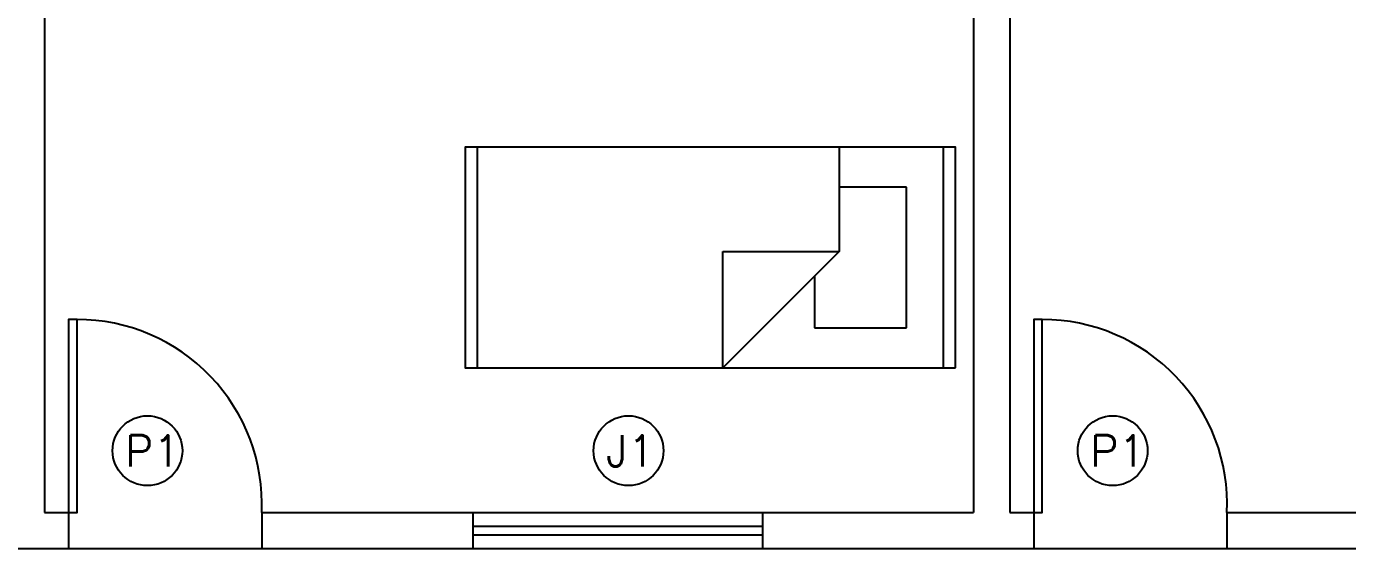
# Model space of a CAD drawing. Header units: millimetres. Extents: x 45003 to 46969, y 6653 to 6979.
# Drawn here: x 45076.44 to 45081.92, y 6715.96 to 6718.12 of the extents above; entities that cross this region are included whole.
import ezdxf

# ---------------------------------------------------------------- set-up
doc = ezdxf.new("R2010")
doc.units = ezdxf.units.MM
for name, color, linetype in [('ARQ-ALVENARIA', 4, 'Continuous'), ('ARQ-ESQ-01', 1, 'Continuous'), ('ARQ-ESQ-02', 2, 'Continuous'), ('ARQ-MÓVEIS', 170, 'Continuous'), ('ARQ-PENA-02', 2, 'Continuous'), ('ARQ-PENA-FINA-CINZA', 8, 'Continuous'), ('ARQ-TEXTO2', 2, 'Continuous')]:
    doc.layers.add(name, color=color, linetype=linetype)
doc.styles.add('ROMANS', font='romans.shx')

# ---------------------------------------------------------------- blocks, each defined once
blk = doc.blocks.new('mobiliariop156')
for p, q in [((-1.9812, -0.4572), (-1.9812, 0.4572)), ((-0.4826, 0.4572), (-0.4826, 0.0254)), ((-0.0508, 0.4572), (-0.0508, -0.4572)), ((-0.2032, 0.2921), (-0.4826, 0.2921)), ((-0.2032, -0.2921), (-0.2032, 0.2921)), ((-0.9652, -0.4572), (-0.9652, 0.0254)), ((-0.4826, 0.0254), (-0.9652, -0.4572)), ((-0.9652, 0.0254), (-0.4826, 0.0254)), ((-0.5842, -0.0762), (-0.5842, -0.2921)), ((-0.5842, -0.2921), (-0.2032, -0.2921))]:
    blk.add_line(p, q)
blk.add_lwpolyline([(0, -0.4572), (0, 0.4572), (-2.032, 0.4572), (-2.032, -0.4572)], close=True)

msp = doc.modelspace()

# ---------------------------------------------------------------- linework, layer by layer
at = {"layer": 'ARQ-ALVENARIA'}
for p, q in [((45076.5165, 6721.4595), (45076.5165, 6716.1095)), ((45080.5165, 6721.4595), (45080.5165, 6716.1095)), ((45080.3665, 6719.8095), (45080.3665, 6716.1095)), ((45076.5165, 6716.1095), (45076.6165, 6716.1095)), ((45076.6165, 6716.1095), (45076.6165, 6715.9595)), ((45077.4165, 6716.1095), (45078.2915, 6716.1095)), ((45077.4165, 6716.1095), (45077.4165, 6715.9595)), ((45078.2915, 6716.1095), (45078.2915, 6715.9595)), ((45079.4915, 6716.1095), (45080.3665, 6716.1095)), ((45079.4915, 6716.1095), (45079.4915, 6715.9595)), ((45080.5165, 6716.1095), (45080.6165, 6716.1095)), ((45080.6165, 6716.1095), (45080.6165, 6715.9595)), ((45081.4165, 6716.1095), (45082.2915, 6716.1095)), ((45081.4165, 6716.1095), (45081.4165, 6715.9595)), ((45075.4915, 6715.9595), (45076.6165, 6715.9595)), ((45077.4165, 6715.9595), (45078.2915, 6715.9595)), ((45079.4915, 6715.9595), (45080.6165, 6715.9595)), ((45081.4165, 6715.9595), (45082.2915, 6715.9595))]:
    msp.add_line(p, q, dxfattribs=at)
at = {"layer": 'ARQ-ESQ-01'}
for p, q in [((45078.2915, 6716.1095), (45079.4915, 6716.1095)), ((45078.2915, 6715.9595), (45079.4915, 6715.9595))]:
    msp.add_line(p, q, dxfattribs=at)
at = {"layer": 'ARQ-ESQ-01', "ltscale": 0.03}
for centre in [(45076.9429, 6716.3654), (45078.9367, 6716.3654), (45080.9429, 6716.3654)]:
    msp.add_circle(centre, 0.1447, dxfattribs=at)
at = {"layer": 'ARQ-ESQ-01'}
for centre in [(45076.6515, 6716.1437), (45080.6515, 6716.1437)]:
    msp.add_arc(centre, 0.7658, 357.4377, 90, dxfattribs=at)
at = {"layer": 'ARQ-ESQ-02'}
for points in [[(45076.6165, 6716.1095), (45076.6515, 6716.1095), (45076.6515, 6716.9095), (45076.6165, 6716.9095)], [(45080.6165, 6716.1095), (45080.6515, 6716.1095), (45080.6515, 6716.9095), (45080.6165, 6716.9095)]]:
    msp.add_lwpolyline(points, close=True, dxfattribs=at)
at = {"layer": 'ARQ-PENA-02', "ltscale": 0.025}
for p, q in [((45078.2915, 6716.052), (45079.4915, 6716.052)), ((45078.2915, 6716.017), (45079.4915, 6716.017))]:
    msp.add_line(p, q, dxfattribs=at)
at = {"layer": 'ARQ-PENA-FINA-CINZA'}
for p, q in [((45076.6165, 6715.9595), (45077.4165, 6715.9595)), ((45080.6165, 6715.9595), (45081.4165, 6715.9595))]:
    msp.add_line(p, q, dxfattribs=at)

# ---------------------------------------------------------------- block references
at = {"layer": 'ARQ-MÓVEIS'}
msp.add_blockref('mobiliariop156', (45080.292, 6717.1665), dxfattribs=at)

# ---------------------------------------------------------------- texts
at = {"layer": 'ARQ-TEXTO2', "char_height": 0.13, "width": 0.199395, "attachment_point": 1, "style": 'ROMANS'}
for s, insert in [('P1', (45076.8501, 6716.4296)), ('J1', (45078.8439, 6716.4296)), ('P1', (45080.8501, 6716.4296))]:
    msp.add_mtext(s, dxfattribs=dict(at, insert=insert))

doc.saveas('drawing.dxf')
